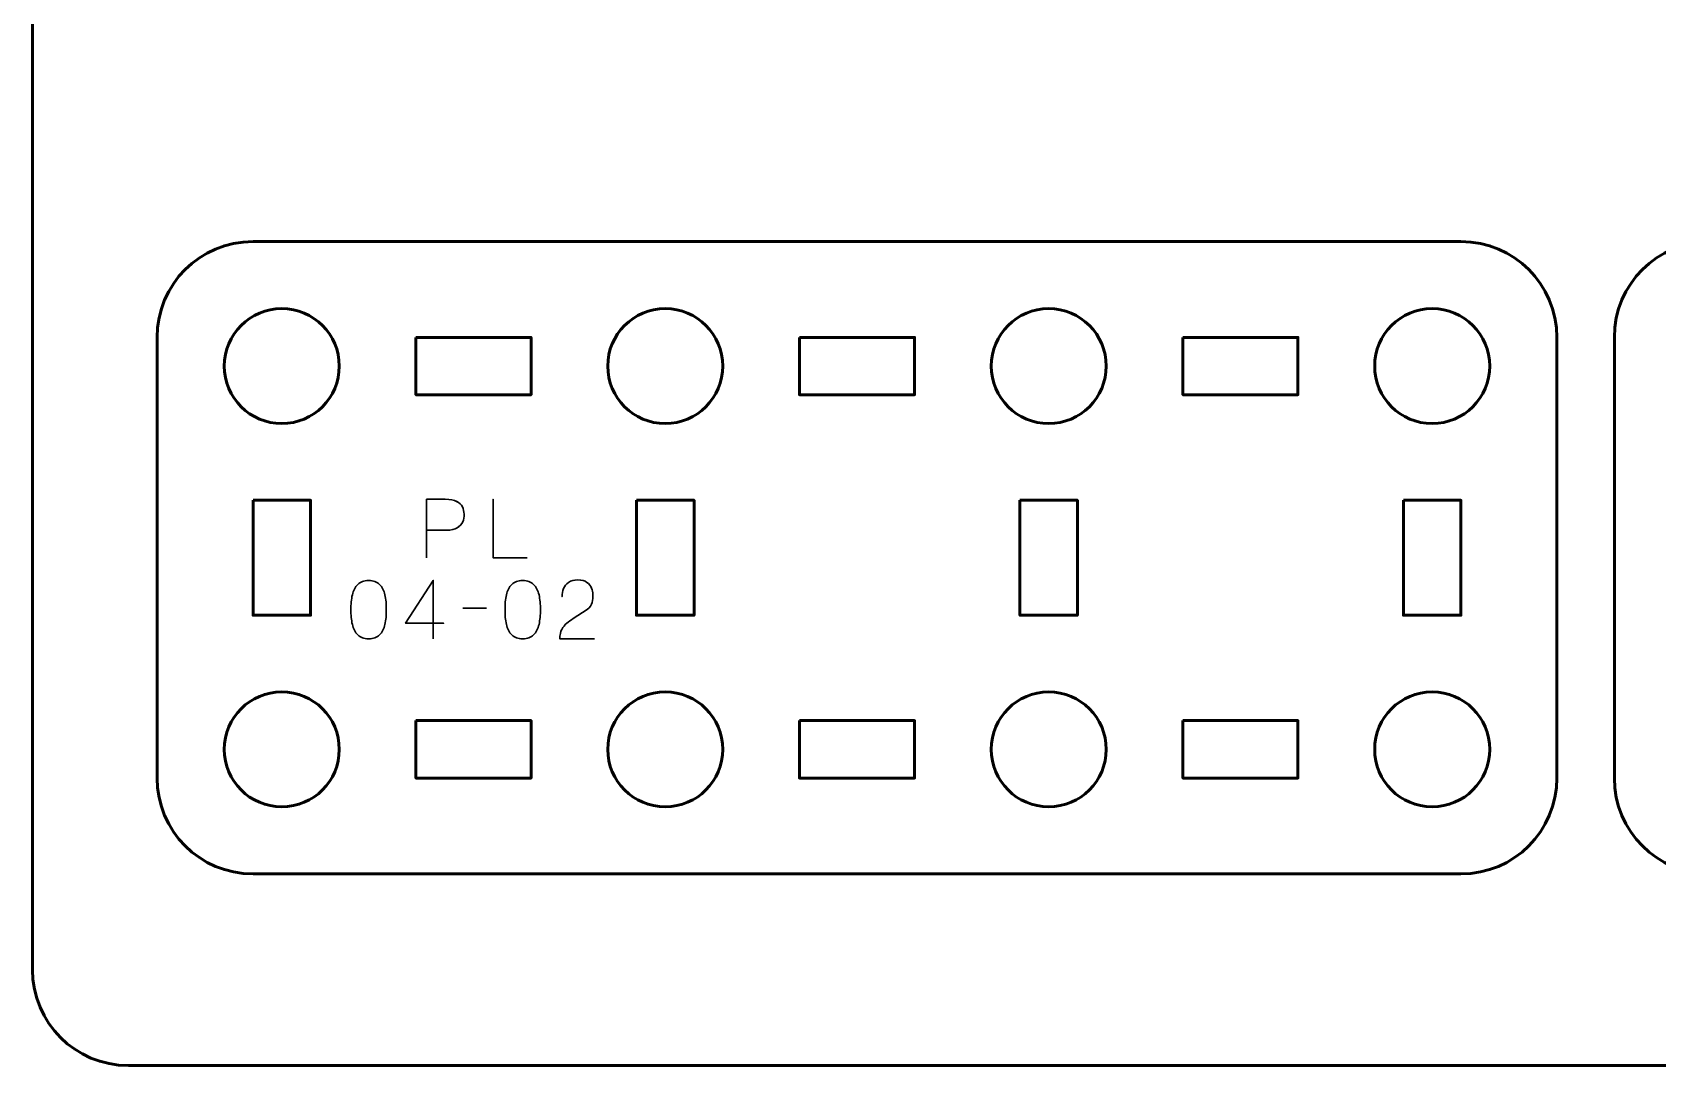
# Model space of a CAD drawing. Header units: centimetres. Extents: x -21 to 0, y -29.7 to 0.
# Drawn here: x -21 to -12.52, y -29.7 to -24.31 of the extents above; entities that cross this region are included whole.
import ezdxf

# ---------------------------------------------------------------- set-up
doc = ezdxf.new("R2010")
doc.units = ezdxf.units.CM
doc.header["$MEASUREMENT"] = 0
doc.layers.add('Layer 1', color=7, linetype='Continuous')

msp = doc.modelspace()

# ---------------------------------------------------------------- linework, layer by layer
at = {"layer": 'Layer 1', "color": 22, "lineweight": 53}
msp.add_open_spline([(-21.00003, -29.19995), (-21.00003, -29.19995), (-21.00003, -0.49992), (-21.00003, -0.49992), (-21.00003, -0.49992), (-21.00003, -0.22295), (-20.77694, 0.00004), (-20.49994, 0.00004), (-20.49994, 0.00004), (-20.49994, 0.00004), (-0.50008, 0.00004), (-0.50008, 0.00004), (-0.50008, 0.00004), (-0.22294, 0.00004), (0.00002, -0.22295), (0.00002, -0.49992), (0.00002, -0.49992), (0.00002, -0.49992), (0.00002, -29.19995), (0.00002, -29.19995), (0.00002, -29.19995), (0.00002, -29.47695), (-0.22294, -29.70004), (-0.50008, -29.70004), (-0.50008, -29.70004), (-0.50008, -29.70004), (-20.49994, -29.70004), (-20.49994, -29.70004), (-20.49994, -29.70004), (-20.77694, -29.70004), (-21.00003, -29.47695), (-21.00003, -29.19995)], degree=3, knots=[0, 0, 0, 0, 0.125, 0.125, 0.125, 0.125, 0.25, 0.25, 0.25, 0.25, 0.375, 0.375, 0.375, 0.375, 0.5, 0.5, 0.5, 0.5, 0.625, 0.625, 0.625, 0.625, 0.75, 0.75, 0.75, 0.75, 0.875, 0.875, 0.875, 0.875, 1, 1, 1, 1], dxfattribs=at)
at = {"layer": 'Layer 1', "color": 2, "lineweight": 53}
for points in [[(-19.84991, -25.4), (-19.84991, -25.4), (-13.54995, -25.4), (-13.54995, -25.4), (-13.54995, -25.4), (-13.27298, -25.4), (-13.04999, -25.6231), (-13.04999, -25.9001), (-13.04999, -25.9001), (-13.04999, -25.9001), (-13.04999, -28.20002), (-13.04999, -28.20002), (-13.04999, -28.20002), (-13.04999, -28.47703), (-13.27298, -28.69998), (-13.54995, -28.69998), (-13.54995, -28.69998), (-13.54995, -28.69998), (-19.84991, -28.69998), (-19.84991, -28.69998), (-19.84991, -28.69998), (-20.12691, -28.69998), (-20.35, -28.47703), (-20.35, -28.20002), (-20.35, -28.20002), (-20.35, -28.20002), (-20.35, -25.9001), (-20.35, -25.9001), (-20.35, -25.9001), (-20.35, -25.6231), (-20.12691, -25.4), (-19.84991, -25.4)], [(-12.24991, -25.4), (-12.24991, -25.4), (-5.94995, -25.4), (-5.94995, -25.4), (-5.94995, -25.4), (-5.67298, -25.4), (-5.44999, -25.6231), (-5.44999, -25.9001), (-5.44999, -25.9001), (-5.44999, -25.9001), (-5.44999, -28.20002), (-5.44999, -28.20002), (-5.44999, -28.20002), (-5.44999, -28.47703), (-5.67298, -28.69998), (-5.94995, -28.69998), (-5.94995, -28.69998), (-5.94995, -28.69998), (-12.24991, -28.69998), (-12.24991, -28.69998), (-12.24991, -28.69998), (-12.52691, -28.69998), (-12.75, -28.47703), (-12.75, -28.20002), (-12.75, -28.20002), (-12.75, -28.20002), (-12.75, -25.9001), (-12.75, -25.9001), (-12.75, -25.9001), (-12.75, -25.6231), (-12.52691, -25.4), (-12.24991, -25.4)]]:
    msp.add_open_spline(points, degree=3, knots=[0, 0, 0, 0, 0.125, 0.125, 0.125, 0.125, 0.25, 0.25, 0.25, 0.25, 0.375, 0.375, 0.375, 0.375, 0.5, 0.5, 0.5, 0.5, 0.625, 0.625, 0.625, 0.625, 0.75, 0.75, 0.75, 0.75, 0.875, 0.875, 0.875, 0.875, 1, 1, 1, 1], dxfattribs=at)
at = {"layer": 'Layer 1', "lineweight": 53}
for points in [[(-19.39997, -26.05003), (-19.39997, -26.2158), (-19.5342, -26.35003), (-19.69998, -26.35003), (-19.69998, -26.35003), (-19.86564, -26.35003), (-19.99998, -26.2158), (-19.99998, -26.05003), (-19.99998, -26.05003), (-19.99998, -25.88437), (-19.86564, -25.75003), (-19.69998, -25.75003), (-19.69998, -25.75003), (-19.5342, -25.75003), (-19.39997, -25.88437), (-19.39997, -26.05003)], [(-17.39991, -26.05003), (-17.39991, -26.2158), (-17.53428, -26.35003), (-17.69991, -26.35003), (-17.69991, -26.35003), (-17.86568, -26.35003), (-17.99991, -26.2158), (-17.99991, -26.05003), (-17.99991, -26.05003), (-17.99991, -25.88437), (-17.86568, -25.75003), (-17.69991, -25.75003), (-17.69991, -25.75003), (-17.53428, -25.75003), (-17.39991, -25.88437), (-17.39991, -26.05003)], [(-15.39999, -26.05003), (-15.39999, -26.2158), (-15.53431, -26.35003), (-15.69998, -26.35003), (-15.69998, -26.35003), (-15.86561, -26.35003), (-15.99998, -26.2158), (-15.99998, -26.05003), (-15.99998, -26.05003), (-15.99998, -25.88437), (-15.86561, -25.75003), (-15.69998, -25.75003), (-15.69998, -25.75003), (-15.53431, -25.75003), (-15.39999, -25.88437), (-15.39999, -26.05003)], [(-13.40002, -26.05003), (-13.40002, -26.2158), (-13.53425, -26.35003), (-13.70002, -26.35003), (-13.70002, -26.35003), (-13.86569, -26.35003), (-14.00002, -26.2158), (-14.00002, -26.05003), (-14.00002, -26.05003), (-14.00002, -25.88437), (-13.86569, -25.75003), (-13.70002, -25.75003), (-13.70002, -25.75003), (-13.53425, -25.75003), (-13.40002, -25.88437), (-13.40002, -26.05003)], [(-18.99996, -25.9001), (-18.99996, -25.9001), (-18.39996, -25.9001), (-18.39996, -25.9001), (-18.39996, -25.9001), (-18.39996, -25.9001), (-18.39996, -26.2001), (-18.39996, -26.2001), (-18.39996, -26.2001), (-18.39996, -26.2001), (-18.99996, -26.2001), (-18.99996, -26.2001), (-18.99996, -26.2001), (-18.99996, -26.2001), (-18.99996, -25.9001), (-18.99996, -25.9001)], [(-17, -25.9001), (-17, -25.9001), (-16.4, -25.9001), (-16.4, -25.9001), (-16.4, -25.9001), (-16.4, -25.9001), (-16.4, -26.2001), (-16.4, -26.2001), (-16.4, -26.2001), (-16.4, -26.2001), (-17, -26.2001), (-17, -26.2001), (-17, -26.2001), (-17, -26.2001), (-17, -25.9001), (-17, -25.9001)], [(-14.99994, -25.9001), (-14.99994, -25.9001), (-14.39993, -25.9001), (-14.39993, -25.9001), (-14.39993, -25.9001), (-14.39993, -25.9001), (-14.39993, -26.2001), (-14.39993, -26.2001), (-14.39993, -26.2001), (-14.39993, -26.2001), (-14.99994, -26.2001), (-14.99994, -26.2001), (-14.99994, -26.2001), (-14.99994, -26.2001), (-14.99994, -25.9001), (-14.99994, -25.9001)], [(-19.84991, -26.75005), (-19.84991, -26.75005), (-19.5499, -26.75005), (-19.5499, -26.75005), (-19.5499, -26.75005), (-19.5499, -26.75005), (-19.5499, -27.35004), (-19.5499, -27.35004), (-19.5499, -27.35004), (-19.5499, -27.35004), (-19.84991, -27.35004), (-19.84991, -27.35004), (-19.84991, -27.35004), (-19.84991, -27.35004), (-19.84991, -26.75005), (-19.84991, -26.75005)], [(-17.84998, -26.75005), (-17.84998, -26.75005), (-17.54998, -26.75005), (-17.54998, -26.75005), (-17.54998, -26.75005), (-17.54998, -26.75005), (-17.54998, -27.35004), (-17.54998, -27.35004), (-17.54998, -27.35004), (-17.54998, -27.35004), (-17.84998, -27.35004), (-17.84998, -27.35004), (-17.84998, -27.35004), (-17.84998, -27.35004), (-17.84998, -26.75005), (-17.84998, -26.75005)], [(-15.85005, -26.75005), (-15.85005, -26.75005), (-15.55005, -26.75005), (-15.55005, -26.75005), (-15.55005, -26.75005), (-15.55005, -26.75005), (-15.55005, -27.35004), (-15.55005, -27.35004), (-15.55005, -27.35004), (-15.55005, -27.35004), (-15.85005, -27.35004), (-15.85005, -27.35004), (-15.85005, -27.35004), (-15.85005, -27.35004), (-15.85005, -26.75005), (-15.85005, -26.75005)], [(-13.84995, -26.75005), (-13.84995, -26.75005), (-13.54995, -26.75005), (-13.54995, -26.75005), (-13.54995, -26.75005), (-13.54995, -26.75005), (-13.54995, -27.35004), (-13.54995, -27.35004), (-13.54995, -27.35004), (-13.54995, -27.35004), (-13.84995, -27.35004), (-13.84995, -27.35004), (-13.84995, -27.35004), (-13.84995, -27.35004), (-13.84995, -26.75005), (-13.84995, -26.75005)], [(-19.39997, -28.05009), (-19.39997, -28.21572), (-19.5342, -28.3501), (-19.69998, -28.3501), (-19.69998, -28.3501), (-19.86564, -28.3501), (-19.99998, -28.21572), (-19.99998, -28.05009), (-19.99998, -28.05009), (-19.99998, -27.88432), (-19.86564, -27.75009), (-19.69998, -27.75009), (-19.69998, -27.75009), (-19.5342, -27.75009), (-19.39997, -27.88432), (-19.39997, -28.05009)], [(-17.39991, -28.05009), (-17.39991, -28.21572), (-17.53428, -28.3501), (-17.69991, -28.3501), (-17.69991, -28.3501), (-17.86568, -28.3501), (-17.99991, -28.21572), (-17.99991, -28.05009), (-17.99991, -28.05009), (-17.99991, -27.88432), (-17.86568, -27.75009), (-17.69991, -27.75009), (-17.69991, -27.75009), (-17.53428, -27.75009), (-17.39991, -27.88432), (-17.39991, -28.05009)], [(-15.39999, -28.05009), (-15.39999, -28.21572), (-15.53431, -28.3501), (-15.69998, -28.3501), (-15.69998, -28.3501), (-15.86561, -28.3501), (-15.99998, -28.21572), (-15.99998, -28.05009), (-15.99998, -28.05009), (-15.99998, -27.88432), (-15.86561, -27.75009), (-15.69998, -27.75009), (-15.69998, -27.75009), (-15.53431, -27.75009), (-15.39999, -27.88432), (-15.39999, -28.05009)], [(-13.40002, -28.05009), (-13.40002, -28.21572), (-13.53425, -28.3501), (-13.70002, -28.3501), (-13.70002, -28.3501), (-13.86569, -28.3501), (-14.00002, -28.21572), (-14.00002, -28.05009), (-14.00002, -28.05009), (-14.00002, -27.88432), (-13.86569, -27.75009), (-13.70002, -27.75009), (-13.70002, -27.75009), (-13.53425, -27.75009), (-13.40002, -27.88432), (-13.40002, -28.05009)], [(-18.99996, -27.90002), (-18.99996, -27.90002), (-18.39996, -27.90002), (-18.39996, -27.90002), (-18.39996, -27.90002), (-18.39996, -27.90002), (-18.39996, -28.20002), (-18.39996, -28.20002), (-18.39996, -28.20002), (-18.39996, -28.20002), (-18.99996, -28.20002), (-18.99996, -28.20002), (-18.99996, -28.20002), (-18.99996, -28.20002), (-18.99996, -27.90002), (-18.99996, -27.90002)], [(-17, -27.90002), (-17, -27.90002), (-16.4, -27.90002), (-16.4, -27.90002), (-16.4, -27.90002), (-16.4, -27.90002), (-16.4, -28.20002), (-16.4, -28.20002), (-16.4, -28.20002), (-16.4, -28.20002), (-17, -28.20002), (-17, -28.20002), (-17, -28.20002), (-17, -28.20002), (-17, -27.90002), (-17, -27.90002)], [(-14.99994, -27.90002), (-14.99994, -27.90002), (-14.39993, -27.90002), (-14.39993, -27.90002), (-14.39993, -27.90002), (-14.39993, -27.90002), (-14.39993, -28.20002), (-14.39993, -28.20002), (-14.39993, -28.20002), (-14.39993, -28.20002), (-14.99994, -28.20002), (-14.99994, -28.20002), (-14.99994, -28.20002), (-14.99994, -28.20002), (-14.99994, -27.90002), (-14.99994, -27.90002)]]:
    msp.add_open_spline(points, degree=3, knots=[0, 0, 0, 0, 0.25, 0.25, 0.25, 0.25, 0.5, 0.5, 0.5, 0.5, 0.75, 0.75, 0.75, 0.75, 1, 1, 1, 1], dxfattribs=at)
at = {"layer": 'Layer 1', "color": 40, "lineweight": 30}
for points, knots in [([(-18.94454, -27.05004), (-18.94454, -27.05004), (-18.94454, -26.74483), (-18.94454, -26.74483), (-18.94454, -26.74483), (-18.94454, -26.74483), (-18.84724, -26.74483), (-18.84724, -26.74483), (-18.84724, -26.74483), (-18.82163, -26.74511), (-18.80163, -26.74881), (-18.78744, -26.75597), (-18.78744, -26.75597), (-18.77355, -26.76328), (-18.76374, -26.7728), (-18.75809, -26.78465), (-18.75809, -26.78465), (-18.75259, -26.79651), (-18.74956, -26.80931), (-18.74899, -26.82311), (-18.74899, -26.82311), (-18.74832, -26.83715), (-18.75065, -26.85052), (-18.75615, -26.86318), (-18.75615, -26.86318), (-18.76169, -26.87588), (-18.77118, -26.88636), (-18.78441, -26.89447), (-18.78441, -26.89447), (-18.79792, -26.90262), (-18.81613, -26.90675), (-18.83927, -26.90703), (-18.83927, -26.90703), (-18.83927, -26.90703), (-18.94454, -26.90703), (-18.94454, -26.90703), (-18.94454, -26.90703), (-18.94454, -26.90703), (-18.83927, -26.90703), (-18.83927, -26.90703), (-18.83927, -26.90703), (-18.81651, -26.90675), (-18.79849, -26.90262), (-18.78498, -26.89447), (-18.78498, -26.89447), (-18.7716, -26.88636), (-18.76208, -26.87588), (-18.75644, -26.86318), (-18.75644, -26.86318), (-18.75093, -26.85052), (-18.74846, -26.83715), (-18.74899, -26.82311), (-18.74899, -26.82311), (-18.74956, -26.80931), (-18.75259, -26.79651), (-18.75823, -26.78465), (-18.75823, -26.78465), (-18.76402, -26.7728), (-18.77393, -26.76328), (-18.78787, -26.75597), (-18.78787, -26.75597), (-18.80205, -26.74881), (-18.82191, -26.74511), (-18.84724, -26.74483), (-18.84724, -26.74483), (-18.84724, -26.74483), (-18.94454, -26.74483), (-18.94454, -26.74483), (-18.94454, -26.74483), (-18.94454, -26.74483), (-18.94454, -27.05004), (-18.94454, -27.05004)], [0, 0, 0, 0, 0.0555556, 0.0555556, 0.0555556, 0.0555556, 0.1111111, 0.1111111, 0.1111111, 0.1111111, 0.1666667, 0.1666667, 0.1666667, 0.1666667, 0.2222222, 0.2222222, 0.2222222, 0.2222222, 0.2777778, 0.2777778, 0.2777778, 0.2777778, 0.3333333, 0.3333333, 0.3333333, 0.3333333, 0.3888889, 0.3888889, 0.3888889, 0.3888889, 0.4444444, 0.4444444, 0.4444444, 0.4444444, 0.5, 0.5, 0.5, 0.5, 0.5555556, 0.5555556, 0.5555556, 0.5555556, 0.6111111, 0.6111111, 0.6111111, 0.6111111, 0.6666667, 0.6666667, 0.6666667, 0.6666667, 0.7222222, 0.7222222, 0.7222222, 0.7222222, 0.7777778, 0.7777778, 0.7777778, 0.7777778, 0.8333333, 0.8333333, 0.8333333, 0.8333333, 0.8888889, 0.8888889, 0.8888889, 0.8888889, 0.9444444, 0.9444444, 0.9444444, 0.9444444, 1, 1, 1, 1]), ([(-18.41993, -27.05004), (-18.41993, -27.05004), (-18.59812, -27.05004), (-18.59812, -27.05004), (-18.59812, -27.05004), (-18.59812, -27.05004), (-18.59812, -26.74483), (-18.59812, -26.74483), (-18.59812, -26.74483), (-18.59812, -26.74483), (-18.59812, -27.05004), (-18.59812, -27.05004), (-18.59812, -27.05004), (-18.59812, -27.05004), (-18.41993, -27.05004), (-18.41993, -27.05004)], [0, 0, 0, 0, 0.25, 0.25, 0.25, 0.25, 0.5, 0.5, 0.5, 0.5, 0.75, 0.75, 0.75, 0.75, 1, 1, 1, 1]), ([(-19.24701, -27.47337), (-19.22249, -27.47313), (-19.20348, -27.46621), (-19.18996, -27.4527), (-19.18996, -27.4527), (-19.17659, -27.43922), (-19.16725, -27.42102), (-19.16199, -27.39802), (-19.16199, -27.39802), (-19.15691, -27.37512), (-19.1544, -27.34951), (-19.15469, -27.32097), (-19.15469, -27.32097), (-19.1544, -27.29286), (-19.15691, -27.26724), (-19.16199, -27.24421), (-19.16199, -27.24421), (-19.16725, -27.22149), (-19.17659, -27.20329), (-19.18996, -27.18949), (-19.18996, -27.18949), (-19.20348, -27.17602), (-19.22249, -27.16896), (-19.24701, -27.16857), (-19.24701, -27.16857), (-19.2717, -27.16896), (-19.29072, -27.17602), (-19.30409, -27.18949), (-19.30409, -27.18949), (-19.31756, -27.20329), (-19.32681, -27.22149), (-19.33192, -27.24421), (-19.33192, -27.24421), (-19.33714, -27.26724), (-19.33961, -27.29286), (-19.33922, -27.32097), (-19.33922, -27.32097), (-19.33961, -27.34951), (-19.33714, -27.37512), (-19.33192, -27.39802), (-19.33192, -27.39802), (-19.32681, -27.42102), (-19.31756, -27.43922), (-19.30409, -27.4527), (-19.30409, -27.4527), (-19.29072, -27.46621), (-19.2717, -27.47313), (-19.24701, -27.47337)], [0, 0, 0, 0, 0.0833333, 0.0833333, 0.0833333, 0.0833333, 0.1666667, 0.1666667, 0.1666667, 0.1666667, 0.25, 0.25, 0.25, 0.25, 0.3333333, 0.3333333, 0.3333333, 0.3333333, 0.4166667, 0.4166667, 0.4166667, 0.4166667, 0.5, 0.5, 0.5, 0.5, 0.5833333, 0.5833333, 0.5833333, 0.5833333, 0.6666667, 0.6666667, 0.6666667, 0.6666667, 0.75, 0.75, 0.75, 0.75, 0.8333333, 0.8333333, 0.8333333, 0.8333333, 0.9166667, 0.9166667, 0.9166667, 0.9166667, 1, 1, 1, 1]), ([(-19.24701, -27.47337), (-19.22249, -27.47313), (-19.20348, -27.46621), (-19.18996, -27.4527), (-19.18996, -27.4527), (-19.17659, -27.43922), (-19.16725, -27.42102), (-19.16199, -27.39802), (-19.16199, -27.39802), (-19.15691, -27.37512), (-19.1544, -27.34951), (-19.15469, -27.32097), (-19.15469, -27.32097), (-19.1544, -27.29286), (-19.15691, -27.26724), (-19.16199, -27.24421), (-19.16199, -27.24421), (-19.16725, -27.22149), (-19.17659, -27.20329), (-19.18996, -27.18949), (-19.18996, -27.18949), (-19.20348, -27.17602), (-19.22249, -27.16896), (-19.24701, -27.16857), (-19.24701, -27.16857), (-19.2717, -27.16896), (-19.29072, -27.17602), (-19.30409, -27.18949), (-19.30409, -27.18949), (-19.31756, -27.20329), (-19.32681, -27.22149), (-19.33192, -27.24421), (-19.33192, -27.24421), (-19.33714, -27.26724), (-19.33961, -27.29286), (-19.33922, -27.32097), (-19.33922, -27.32097), (-19.33961, -27.34951), (-19.33714, -27.37512), (-19.33192, -27.39802), (-19.33192, -27.39802), (-19.32681, -27.42102), (-19.31756, -27.43922), (-19.30409, -27.4527), (-19.30409, -27.4527), (-19.29072, -27.46621), (-19.2717, -27.47313), (-19.24701, -27.47337)], [0, 0, 0, 0, 0.0833333, 0.0833333, 0.0833333, 0.0833333, 0.1666667, 0.1666667, 0.1666667, 0.1666667, 0.25, 0.25, 0.25, 0.25, 0.3333333, 0.3333333, 0.3333333, 0.3333333, 0.4166667, 0.4166667, 0.4166667, 0.4166667, 0.5, 0.5, 0.5, 0.5, 0.5833333, 0.5833333, 0.5833333, 0.5833333, 0.6666667, 0.6666667, 0.6666667, 0.6666667, 0.75, 0.75, 0.75, 0.75, 0.8333333, 0.8333333, 0.8333333, 0.8333333, 0.9166667, 0.9166667, 0.9166667, 0.9166667, 1, 1, 1, 1]), ([(-18.91011, -27.47337), (-18.91011, -27.47337), (-18.91011, -27.16815), (-18.91011, -27.16815), (-18.91011, -27.16815), (-18.91011, -27.16815), (-19.05397, -27.39209), (-19.05397, -27.39209), (-19.05397, -27.39209), (-19.05397, -27.39209), (-18.85595, -27.39209), (-18.85595, -27.39209), (-18.85595, -27.39209), (-18.85595, -27.39209), (-19.05397, -27.39209), (-19.05397, -27.39209), (-19.05397, -27.39209), (-19.05397, -27.39209), (-18.91011, -27.16815), (-18.91011, -27.16815), (-18.91011, -27.16815), (-18.91011, -27.16815), (-18.91011, -27.47337), (-18.91011, -27.47337)], [0, 0, 0, 0, 0.1666667, 0.1666667, 0.1666667, 0.1666667, 0.3333333, 0.3333333, 0.3333333, 0.3333333, 0.5, 0.5, 0.5, 0.5, 0.6666667, 0.6666667, 0.6666667, 0.6666667, 0.8333333, 0.8333333, 0.8333333, 0.8333333, 1, 1, 1, 1]), ([(-18.44336, -27.47337), (-18.41884, -27.47313), (-18.39982, -27.46621), (-18.38631, -27.4527), (-18.38631, -27.4527), (-18.37294, -27.43922), (-18.36359, -27.42102), (-18.35834, -27.39802), (-18.35834, -27.39802), (-18.35326, -27.37512), (-18.35075, -27.34951), (-18.35103, -27.32097), (-18.35103, -27.32097), (-18.35075, -27.29286), (-18.35326, -27.26724), (-18.35834, -27.24421), (-18.35834, -27.24421), (-18.36359, -27.22149), (-18.37294, -27.20329), (-18.38631, -27.18949), (-18.38631, -27.18949), (-18.39982, -27.17602), (-18.41884, -27.16896), (-18.44336, -27.16857), (-18.44336, -27.16857), (-18.46801, -27.16896), (-18.48706, -27.17602), (-18.5004, -27.18949), (-18.5004, -27.18949), (-18.51391, -27.20329), (-18.52315, -27.22149), (-18.52823, -27.24421), (-18.52823, -27.24421), (-18.53349, -27.26724), (-18.53596, -27.29286), (-18.53557, -27.32097), (-18.53557, -27.32097), (-18.53596, -27.34951), (-18.53349, -27.37512), (-18.52823, -27.39802), (-18.52823, -27.39802), (-18.52315, -27.42102), (-18.51391, -27.43922), (-18.5004, -27.4527), (-18.5004, -27.4527), (-18.48706, -27.46621), (-18.46801, -27.47313), (-18.44336, -27.47337)], [0, 0, 0, 0, 0.0833333, 0.0833333, 0.0833333, 0.0833333, 0.1666667, 0.1666667, 0.1666667, 0.1666667, 0.25, 0.25, 0.25, 0.25, 0.3333333, 0.3333333, 0.3333333, 0.3333333, 0.4166667, 0.4166667, 0.4166667, 0.4166667, 0.5, 0.5, 0.5, 0.5, 0.5833333, 0.5833333, 0.5833333, 0.5833333, 0.6666667, 0.6666667, 0.6666667, 0.6666667, 0.75, 0.75, 0.75, 0.75, 0.8333333, 0.8333333, 0.8333333, 0.8333333, 0.9166667, 0.9166667, 0.9166667, 0.9166667, 1, 1, 1, 1]), ([(-18.44336, -27.47337), (-18.41884, -27.47313), (-18.39982, -27.46621), (-18.38631, -27.4527), (-18.38631, -27.4527), (-18.37294, -27.43922), (-18.36359, -27.42102), (-18.35834, -27.39802), (-18.35834, -27.39802), (-18.35326, -27.37512), (-18.35075, -27.34951), (-18.35103, -27.32097), (-18.35103, -27.32097), (-18.35075, -27.29286), (-18.35326, -27.26724), (-18.35834, -27.24421), (-18.35834, -27.24421), (-18.36359, -27.22149), (-18.37294, -27.20329), (-18.38631, -27.18949), (-18.38631, -27.18949), (-18.39982, -27.17602), (-18.41884, -27.16896), (-18.44336, -27.16857), (-18.44336, -27.16857), (-18.46801, -27.16896), (-18.48706, -27.17602), (-18.5004, -27.18949), (-18.5004, -27.18949), (-18.51391, -27.20329), (-18.52315, -27.22149), (-18.52823, -27.24421), (-18.52823, -27.24421), (-18.53349, -27.26724), (-18.53596, -27.29286), (-18.53557, -27.32097), (-18.53557, -27.32097), (-18.53596, -27.34951), (-18.53349, -27.37512), (-18.52823, -27.39802), (-18.52823, -27.39802), (-18.52315, -27.42102), (-18.51391, -27.43922), (-18.5004, -27.4527), (-18.5004, -27.4527), (-18.48706, -27.46621), (-18.46801, -27.47313), (-18.44336, -27.47337)], [0, 0, 0, 0, 0.0833333, 0.0833333, 0.0833333, 0.0833333, 0.1666667, 0.1666667, 0.1666667, 0.1666667, 0.25, 0.25, 0.25, 0.25, 0.3333333, 0.3333333, 0.3333333, 0.3333333, 0.4166667, 0.4166667, 0.4166667, 0.4166667, 0.5, 0.5, 0.5, 0.5, 0.5833333, 0.5833333, 0.5833333, 0.5833333, 0.6666667, 0.6666667, 0.6666667, 0.6666667, 0.75, 0.75, 0.75, 0.75, 0.8333333, 0.8333333, 0.8333333, 0.8333333, 0.9166667, 0.9166667, 0.9166667, 0.9166667, 1, 1, 1, 1]), ([(-18.06867, -27.47337), (-18.06867, -27.47337), (-18.25032, -27.47337), (-18.25032, -27.47337), (-18.25032, -27.47337), (-18.24975, -27.45312), (-18.24601, -27.43672), (-18.23927, -27.42391), (-18.23927, -27.42391), (-18.23268, -27.41125), (-18.2241, -27.40063), (-18.21366, -27.39209), (-18.21366, -27.39209), (-18.20333, -27.3838), (-18.192, -27.37569), (-18.17962, -27.36796), (-18.17962, -27.36796), (-18.17962, -27.36796), (-18.10726, -27.31974), (-18.10726, -27.31974), (-18.10726, -27.31974), (-18.09294, -27.30926), (-18.08426, -27.29698), (-18.08123, -27.28323), (-18.08123, -27.28323), (-18.07834, -27.26943), (-18.07707, -27.25539), (-18.07763, -27.24089), (-18.07763, -27.24089), (-18.07749, -27.23112), (-18.07985, -27.22036), (-18.08451, -27.20865), (-18.08451, -27.20865), (-18.08934, -27.19722), (-18.09735, -27.18731), (-18.10864, -27.17877), (-18.10864, -27.17877), (-18.12007, -27.17048), (-18.13566, -27.16607), (-18.15549, -27.16568), (-18.15549, -27.16568), (-18.1756, -27.16607), (-18.19186, -27.17048), (-18.204, -27.17891), (-18.204, -27.17891), (-18.21627, -27.18745), (-18.22509, -27.19831), (-18.23045, -27.21144), (-18.23045, -27.21144), (-18.23596, -27.22477), (-18.2386, -27.23856), (-18.23846, -27.25275), (-18.23846, -27.25275), (-18.2386, -27.23856), (-18.23596, -27.22477), (-18.23045, -27.21144), (-18.23045, -27.21144), (-18.22509, -27.19831), (-18.21627, -27.18745), (-18.204, -27.17891), (-18.204, -27.17891), (-18.19186, -27.17048), (-18.1756, -27.16607), (-18.15549, -27.16568), (-18.15549, -27.16568), (-18.13566, -27.16607), (-18.12007, -27.17048), (-18.10864, -27.17877), (-18.10864, -27.17877), (-18.09735, -27.18731), (-18.08934, -27.19722), (-18.08451, -27.20865), (-18.08451, -27.20865), (-18.07985, -27.22036), (-18.07749, -27.23112), (-18.07763, -27.24089), (-18.07763, -27.24089), (-18.07707, -27.25539), (-18.07834, -27.26943), (-18.08123, -27.28323), (-18.08123, -27.28323), (-18.08426, -27.29698), (-18.09294, -27.30926), (-18.10726, -27.31974), (-18.10726, -27.31974), (-18.10726, -27.31974), (-18.17962, -27.36796), (-18.17962, -27.36796), (-18.17962, -27.36796), (-18.192, -27.37569), (-18.20333, -27.3838), (-18.21366, -27.39209), (-18.21366, -27.39209), (-18.2241, -27.40063), (-18.23268, -27.41125), (-18.23927, -27.42391), (-18.23927, -27.42391), (-18.24601, -27.43672), (-18.24975, -27.45312), (-18.25032, -27.47337), (-18.25032, -27.47337), (-18.25032, -27.47337), (-18.06867, -27.47337), (-18.06867, -27.47337)], [0, 0, 0, 0, 0.0384615, 0.0384615, 0.0384615, 0.0384615, 0.0769231, 0.0769231, 0.0769231, 0.0769231, 0.1153846, 0.1153846, 0.1153846, 0.1153846, 0.1538462, 0.1538462, 0.1538462, 0.1538462, 0.1923077, 0.1923077, 0.1923077, 0.1923077, 0.2307692, 0.2307692, 0.2307692, 0.2307692, 0.2692308, 0.2692308, 0.2692308, 0.2692308, 0.3076923, 0.3076923, 0.3076923, 0.3076923, 0.3461538, 0.3461538, 0.3461538, 0.3461538, 0.3846154, 0.3846154, 0.3846154, 0.3846154, 0.4230769, 0.4230769, 0.4230769, 0.4230769, 0.4615385, 0.4615385, 0.4615385, 0.4615385, 0.5, 0.5, 0.5, 0.5, 0.5384615, 0.5384615, 0.5384615, 0.5384615, 0.5769231, 0.5769231, 0.5769231, 0.5769231, 0.6153846, 0.6153846, 0.6153846, 0.6153846, 0.6538462, 0.6538462, 0.6538462, 0.6538462, 0.6923077, 0.6923077, 0.6923077, 0.6923077, 0.7307692, 0.7307692, 0.7307692, 0.7307692, 0.7692308, 0.7692308, 0.7692308, 0.7692308, 0.8076923, 0.8076923, 0.8076923, 0.8076923, 0.8461538, 0.8461538, 0.8461538, 0.8461538, 0.8846154, 0.8846154, 0.8846154, 0.8846154, 0.9230769, 0.9230769, 0.9230769, 0.9230769, 0.9615385, 0.9615385, 0.9615385, 0.9615385, 1, 1, 1, 1])]:
    msp.add_open_spline(points, degree=3, knots=knots, dxfattribs=at)
msp.add_open_spline([(-18.75548, -27.31381), (-18.75548, -27.31381), (-18.6323, -27.31381), (-18.6323, -27.31381)], degree=3, dxfattribs=at)

doc.saveas('drawing.dxf')
